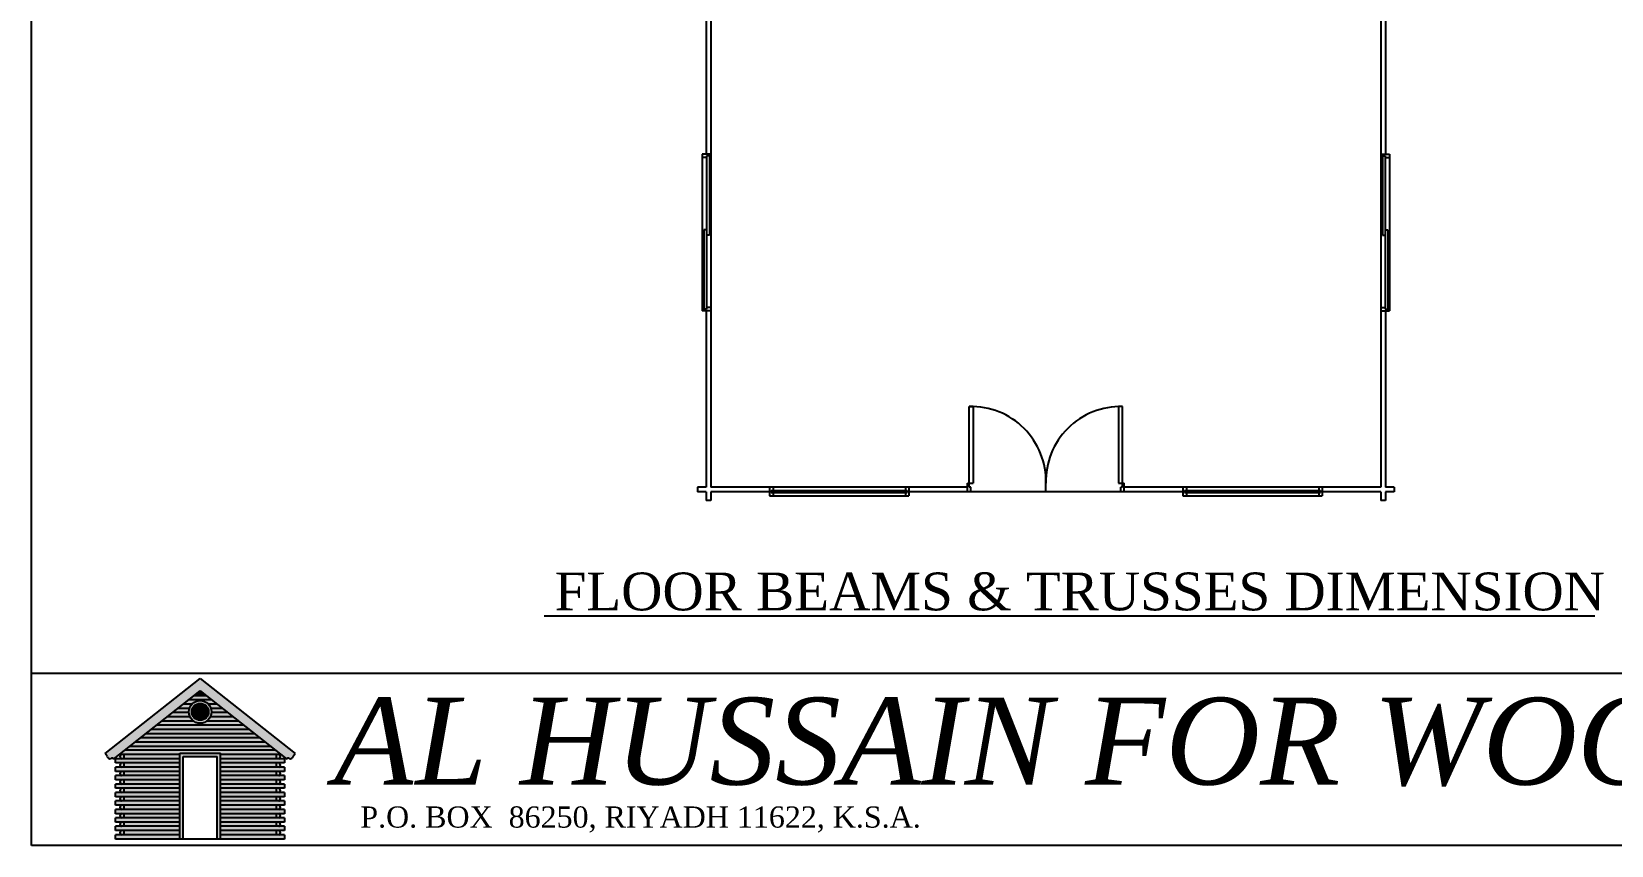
# Model space of a CAD drawing. Header units: inches. Extents: x 86794 to 87086, y 41803 to 41823.
# Drawn here: x 86851.43 to 86869.57, y 41803.46 to 41812.8 of the extents above; entities that cross this region are included whole.
import ezdxf

# ---------------------------------------------------------------- set-up
doc = ezdxf.new("R2010")
doc.units = ezdxf.units.IN
doc.header["$MEASUREMENT"] = 0
doc.styles.get("Standard").update_dxf_attribs({"font": 'times.ttf'})

msp = doc.modelspace()

# ---------------------------------------------------------------- hatches: boundary and pattern name
h = msp.add_hatch(color=29)
h.paths.add_polyline_path([(86852.496, 41803.63), (86852.467, 41803.63, 0.8), (86852.467, 41803.582), (86852.496, 41803.582)])
h.paths.add_polyline_path([(86852.496, 41803.727), (86852.467, 41803.727, 0.8), (86852.467, 41803.679), (86852.496, 41803.679)])
h.paths.add_polyline_path([(86852.496, 41803.824), (86852.467, 41803.824, 0.8), (86852.467, 41803.776), (86852.496, 41803.776)])
h.paths.add_polyline_path([(86852.496, 41803.921), (86852.467, 41803.921, 0.8), (86852.467, 41803.873), (86852.496, 41803.873)])
h.paths.add_polyline_path([(86852.496, 41804.018), (86852.467, 41804.018, 0.8), (86852.467, 41803.97), (86852.496, 41803.97)])
h.paths.add_polyline_path([(86852.496, 41804.115), (86852.467, 41804.115, 0.8), (86852.467, 41804.067), (86852.496, 41804.067)])
h.paths.add_polyline_path([(86852.496, 41804.212), (86852.467, 41804.212, 0.8), (86852.467, 41804.164), (86852.496, 41804.164)])
h.paths.add_polyline_path([(86852.496, 41804.309), (86852.467, 41804.309, 0.8), (86852.467, 41804.261), (86852.496, 41804.261)])
h.paths.add_polyline_path([(86852.496, 41804.406), (86852.467, 41804.406, 0.8), (86852.467, 41804.358), (86852.496, 41804.358)])
h.paths.add_polyline_path([(86852.496, 41804.503), (86852.467, 41804.503, 0.8), (86852.467, 41804.454), (86852.496, 41804.454)], flags=17)
h.paths.add_polyline_path([(86854.271, 41803.63), (86854.242, 41803.63), (86854.242, 41803.582), (86854.271, 41803.582, 0.8)])
h.paths.add_polyline_path([(86854.271, 41803.727), (86854.242, 41803.727), (86854.242, 41803.679), (86854.271, 41803.679, 0.8)])
h.paths.add_polyline_path([(86854.271, 41803.824), (86854.242, 41803.824), (86854.242, 41803.776), (86854.271, 41803.776, 0.8)])
h.paths.add_polyline_path([(86854.271, 41803.921), (86854.242, 41803.921), (86854.242, 41803.873), (86854.271, 41803.873, 0.8)])
h.paths.add_polyline_path([(86854.271, 41804.018), (86854.242, 41804.018), (86854.242, 41803.97), (86854.271, 41803.97, 0.8)])
h.paths.add_polyline_path([(86854.271, 41804.115), (86854.242, 41804.115), (86854.242, 41804.067), (86854.271, 41804.067, 0.8)])
h.paths.add_polyline_path([(86854.271, 41804.212), (86854.242, 41804.212), (86854.242, 41804.164), (86854.271, 41804.164, 0.8)])
h.paths.add_polyline_path([(86854.271, 41804.309), (86854.242, 41804.309), (86854.242, 41804.261), (86854.271, 41804.261, 0.8)])
h.paths.add_polyline_path([(86854.271, 41804.406), (86854.242, 41804.406), (86854.242, 41804.358), (86854.271, 41804.358, 0.8)])
h.paths.add_polyline_path([(86854.271, 41804.503), (86854.242, 41804.503), (86854.242, 41804.454), (86854.271, 41804.454, 0.8)], flags=17)
h.paths.add_polyline_path([(86853.602, 41804.518), (86853.137, 41804.518), (86853.137, 41803.533), (86853.175, 41803.533), (86853.175, 41804.479), (86853.563, 41804.479), (86853.563, 41803.533), (86853.602, 41803.533)])
h.paths.add_polyline_path([(86853.499, 41804.992, 1), (86853.239, 41804.992, 1)], flags=17)
h.paths.add_polyline_path([(86853.273, 41804.992, -1), (86853.466, 41804.992, -1)], flags=16)
h.paths.add_polyline_path([(86853.369, 41805.377), (86852.278, 41804.516), (86852.302, 41804.485, 0.515525), (86852.347, 41804.458, -0.382112), (86852.376, 41804.45), (86853.369, 41805.235), (86854.363, 41804.45, -0.382112), (86854.391, 41804.458, 0.515525), (86854.436, 41804.485), (86854.46, 41804.516)])
h = msp.add_hatch(color=31)
h.paths.add_polyline_path([(86853.247, 41805.036, -0.111783), (86853.278, 41805.085), (86853.18, 41805.085), (86853.118, 41805.036)])
h.paths.add_polyline_path([(86853.461, 41805.085, -0.111783), (86853.492, 41805.036), (86853.62, 41805.036), (86853.559, 41805.085)])
for color, points in [(39, [(86853.461, 41805.085), (86853.559, 41805.085), (86853.498, 41805.133), (86853.241, 41805.133), (86853.18, 41805.085), (86853.278, 41805.085, -0.411961)]), (31, [(86853.436, 41805.182), (86853.302, 41805.182), (86853.241, 41805.133), (86853.498, 41805.133)]), (39, [(86853.375, 41805.23), (86853.364, 41805.23), (86853.302, 41805.182), (86853.436, 41805.182)]), (31, [(86853.288, 41804.891), (86852.934, 41804.891), (86852.872, 41804.842), (86853.866, 41804.842), (86853.805, 41804.891), (86853.451, 41804.891, -0.35103)]), (31, [(86854.05, 41804.697), (86852.688, 41804.697), (86852.627, 41804.648), (86854.112, 41804.648)]), (39, [(86853.989, 41804.745), (86852.75, 41804.745), (86852.688, 41804.697), (86854.05, 41804.697)]), (31, [(86853.927, 41804.794), (86852.811, 41804.794), (86852.75, 41804.745), (86853.989, 41804.745)]), (39, [(86853.866, 41804.842), (86852.872, 41804.842), (86852.811, 41804.794), (86853.927, 41804.794)]), (39, [(86854.235, 41804.551), (86852.504, 41804.551), (86852.443, 41804.503), (86853.137, 41804.503), (86853.137, 41804.518), (86853.602, 41804.518), (86853.602, 41804.503), (86854.296, 41804.503)]), (31, [(86854.173, 41804.6), (86852.565, 41804.6), (86852.504, 41804.551), (86854.235, 41804.551)]), (39, [(86854.112, 41804.648), (86852.627, 41804.648), (86852.565, 41804.6), (86854.173, 41804.6)])]:
    msp.add_hatch(color=color).paths.add_polyline_path(points)
h = msp.add_hatch(color=256)
h.set_gradient(color1=(127, 255, 255), one_color=1, tint=1, name='SPHERICAL')
h.paths.add_polyline_path([(86853.466, 41804.992, 1), (86853.273, 41804.992, 1)])
h = msp.add_hatch(color=39)
h.paths.add_polyline_path([(86853.25, 41804.939), (86852.995, 41804.939), (86852.934, 41804.891), (86853.288, 41804.891, -0.119403)])
h.paths.add_polyline_path([(86853.743, 41804.939), (86853.488, 41804.939, -0.119403), (86853.451, 41804.891), (86853.805, 41804.891)])
h = msp.add_hatch(color=31)
h.paths.add_polyline_path([(86853.25, 41804.939, -0.096512), (86853.239, 41804.988), (86853.057, 41804.988), (86852.995, 41804.939)])
h.paths.add_polyline_path([(86853.499, 41804.988, -0.096512), (86853.488, 41804.939), (86853.743, 41804.939), (86853.682, 41804.988)])
h = msp.add_hatch(color=39)
h.paths.add_polyline_path([(86853.247, 41805.036), (86853.118, 41805.036), (86853.057, 41804.988), (86853.239, 41804.988, -0.008848), (86853.239, 41804.992, -0.086203)])
h.paths.add_polyline_path([(86853.62, 41805.036), (86853.492, 41805.036, -0.086203), (86853.499, 41804.992, -0.008848), (86853.499, 41804.988), (86853.682, 41804.988)])
h = msp.add_hatch(color=39)
h.paths.add_polyline_path([(86853.137, 41804.454), (86852.399, 41804.454), (86852.399, 41804.406), (86853.137, 41804.406)])
h.paths.add_polyline_path([(86854.339, 41804.454), (86853.602, 41804.454), (86853.602, 41804.406), (86854.339, 41804.406)])
h = msp.add_hatch(color=39)
h.paths.add_polyline_path([(86853.137, 41804.309), (86853.137, 41804.358), (86852.399, 41804.358), (86852.399, 41804.309)])
h.paths.add_polyline_path([(86854.339, 41804.309), (86854.339, 41804.358), (86853.602, 41804.358), (86853.602, 41804.309)])
h = msp.add_hatch(color=31)
h.paths.add_polyline_path([(86853.137, 41804.503), (86852.496, 41804.503), (86852.496, 41804.454), (86853.137, 41804.454)])
h.paths.add_polyline_path([(86854.242, 41804.503), (86853.602, 41804.503), (86853.602, 41804.454), (86854.242, 41804.454)])
h = msp.add_hatch(color=31)
h.paths.add_polyline_path([(86853.137, 41804.406), (86852.496, 41804.406), (86852.496, 41804.358), (86853.137, 41804.358)])
h.paths.add_polyline_path([(86854.242, 41804.406), (86853.602, 41804.406), (86853.602, 41804.358), (86854.242, 41804.358)])
h = msp.add_hatch(color=39)
h.paths.add_polyline_path([(86852.399, 41804.261), (86852.399, 41804.212), (86853.137, 41804.212), (86853.137, 41804.261)])
h.paths.add_polyline_path([(86854.339, 41804.212), (86854.339, 41804.261), (86853.602, 41804.261), (86853.602, 41804.212)])
h = msp.add_hatch(color=39)
h.paths.add_polyline_path([(86853.137, 41804.164), (86852.399, 41804.164), (86852.399, 41804.115), (86853.137, 41804.115)])
h.paths.add_polyline_path([(86854.339, 41804.164), (86853.602, 41804.164), (86853.602, 41804.115), (86854.339, 41804.115)])
h = msp.add_hatch(color=31)
h.paths.add_polyline_path([(86853.137, 41804.309), (86852.496, 41804.309), (86852.496, 41804.261), (86853.137, 41804.261)])
h.paths.add_polyline_path([(86854.242, 41804.309), (86853.602, 41804.309), (86853.602, 41804.261), (86854.242, 41804.261)])
h = msp.add_hatch(color=31)
h.paths.add_polyline_path([(86853.137, 41804.212), (86852.496, 41804.212), (86852.496, 41804.164), (86853.137, 41804.164)])
h.paths.add_polyline_path([(86854.242, 41804.212), (86853.602, 41804.212), (86853.602, 41804.164), (86854.242, 41804.164)])
h = msp.add_hatch(color=39)
h.paths.add_polyline_path([(86853.137, 41804.018), (86853.137, 41804.067), (86852.399, 41804.067), (86852.399, 41804.018)])
h.paths.add_polyline_path([(86854.339, 41804.018), (86854.339, 41804.067), (86853.602, 41804.067), (86853.602, 41804.018)])
h = msp.add_hatch(color=39)
h.paths.add_polyline_path([(86853.137, 41803.97), (86852.399, 41803.97), (86852.399, 41803.921), (86853.137, 41803.921)])
h.paths.add_polyline_path([(86854.339, 41803.97), (86853.602, 41803.97), (86853.602, 41803.921), (86854.339, 41803.921)])
h = msp.add_hatch(color=31)
h.paths.add_polyline_path([(86853.137, 41804.115), (86852.496, 41804.115), (86852.496, 41804.067), (86853.137, 41804.067)])
h.paths.add_polyline_path([(86854.242, 41804.115), (86853.602, 41804.115), (86853.602, 41804.067), (86854.242, 41804.067)])
h = msp.add_hatch(color=31)
h.paths.add_polyline_path([(86853.137, 41804.018), (86852.496, 41804.018), (86852.496, 41803.97), (86853.137, 41803.97)])
h.paths.add_polyline_path([(86854.242, 41804.018), (86853.602, 41804.018), (86853.602, 41803.97), (86854.242, 41803.97)])
h = msp.add_hatch(color=39)
h.paths.add_polyline_path([(86853.137, 41803.824), (86853.137, 41803.873), (86852.399, 41803.873), (86852.399, 41803.824)])
h.paths.add_polyline_path([(86854.339, 41803.824), (86854.339, 41803.873), (86853.602, 41803.873), (86853.602, 41803.824)])
h = msp.add_hatch(color=31)
h.paths.add_polyline_path([(86853.137, 41803.921), (86852.496, 41803.921), (86852.496, 41803.873), (86853.137, 41803.873)])
h.paths.add_polyline_path([(86854.242, 41803.921), (86853.602, 41803.921), (86853.602, 41803.873), (86854.242, 41803.873)])
h = msp.add_hatch(color=31)
h.paths.add_polyline_path([(86853.137, 41803.824), (86852.496, 41803.824), (86852.496, 41803.776), (86853.137, 41803.776)])
h.paths.add_polyline_path([(86854.242, 41803.824), (86853.602, 41803.824), (86853.602, 41803.776), (86854.242, 41803.776)])
h = msp.add_hatch(color=39)
h.paths.add_polyline_path([(86853.137, 41803.776), (86852.399, 41803.776), (86852.399, 41803.727), (86853.137, 41803.727)])
h.paths.add_polyline_path([(86854.339, 41803.776), (86853.602, 41803.776), (86853.602, 41803.727), (86854.339, 41803.727)])
h = msp.add_hatch(color=39)
h.paths.add_polyline_path([(86852.399, 41803.679), (86852.399, 41803.63), (86853.137, 41803.63), (86853.137, 41803.679)])
h.paths.add_polyline_path([(86854.339, 41803.63), (86854.339, 41803.679), (86853.602, 41803.679), (86853.602, 41803.63)])
h = msp.add_hatch(color=31)
h.paths.add_polyline_path([(86852.496, 41803.727), (86852.496, 41803.679), (86853.137, 41803.679), (86853.137, 41803.727)])
h.paths.add_polyline_path([(86854.242, 41803.679), (86854.242, 41803.727), (86853.602, 41803.727), (86853.602, 41803.679)])
h = msp.add_hatch(color=31)
h.paths.add_polyline_path([(86853.137, 41803.582), (86853.137, 41803.63), (86852.496, 41803.63), (86852.496, 41803.582)])
h.paths.add_polyline_path([(86853.602, 41803.63), (86853.602, 41803.582), (86854.242, 41803.582), (86854.242, 41803.63)])
h = msp.add_hatch(color=39)
h.paths.add_polyline_path([(86853.137, 41803.582), (86852.399, 41803.582), (86852.399, 41803.533), (86853.137, 41803.533)])
h.paths.add_polyline_path([(86854.339, 41803.582), (86853.602, 41803.582), (86853.602, 41803.533), (86854.339, 41803.533)])

# ---------------------------------------------------------------- linework, layer by layer
for p, q in [((86851.434, 41803.46), (86851.434, 41822.14)), ((86878.772, 41805.434), (86851.434, 41805.434)), ((86878.772, 41803.46), (86851.434, 41803.46))]:
    msp.add_line(p, q)
at = {"color": 252, "true_color": 0x939598}
for p, q in [((86859.178, 41813.417), (86859.178, 41811.394)), ((86859.233, 41813.417), (86859.233, 41807.572)), ((86866.923, 41813.417), (86866.923, 41807.572)), ((86866.978, 41813.417), (86866.978, 41811.394)), ((86859.233, 41811.394), (86859.133, 41811.394)), ((86859.133, 41811.394), (86859.133, 41809.594)), ((86859.183, 41811.354), (86859.133, 41811.354)), ((86859.233, 41811.374), (86859.183, 41811.374)), ((86859.183, 41811.374), (86859.183, 41809.614)), ((86859.215, 41811.374), (86859.215, 41810.464)), ((86866.923, 41811.394), (86867.023, 41811.394)), ((86866.923, 41811.374), (86866.973, 41811.374)), ((86866.941, 41811.374), (86866.941, 41810.464)), ((86866.973, 41811.374), (86866.973, 41809.614)), ((86866.973, 41811.354), (86867.023, 41811.354)), ((86867.023, 41811.394), (86867.023, 41809.594)), ((86859.183, 41810.524), (86859.151, 41810.524)), ((86859.151, 41810.524), (86859.151, 41809.614)), ((86866.973, 41810.524), (86867.005, 41810.524)), ((86867.005, 41810.524), (86867.005, 41809.614)), ((86859.215, 41810.464), (86859.183, 41810.464)), ((86866.941, 41810.464), (86866.973, 41810.464)), ((86859.183, 41809.614), (86859.133, 41809.614)), ((86859.233, 41809.594), (86859.133, 41809.594)), ((86859.178, 41809.594), (86859.178, 41807.572)), ((86859.233, 41809.634), (86859.183, 41809.634)), ((86866.923, 41809.634), (86866.973, 41809.634)), ((86866.923, 41809.594), (86867.023, 41809.594)), ((86866.973, 41809.614), (86867.023, 41809.614)), ((86866.978, 41809.594), (86866.978, 41807.572)), ((86862.198, 41807.572), (86862.198, 41808.497)), ((86862.198, 41808.497), (86862.243, 41808.497)), ((86862.243, 41808.497), (86862.243, 41807.617)), ((86863.958, 41808.497), (86863.913, 41808.497)), ((86863.913, 41808.497), (86863.913, 41807.617)), ((86863.958, 41807.572), (86863.958, 41808.497)), ((86862.178, 41807.517), (86862.178, 41807.617)), ((86862.178, 41807.617), (86862.243, 41807.617)), ((86863.078, 41807.517), (86863.078, 41807.617)), ((86863.913, 41807.617), (86863.978, 41807.617)), ((86863.978, 41807.517), (86863.978, 41807.617)), ((86859.178, 41807.572), (86859.078, 41807.572)), ((86859.078, 41807.572), (86859.078, 41807.517)), ((86859.178, 41807.517), (86859.078, 41807.517)), ((86859.178, 41807.517), (86859.178, 41807.417)), ((86859.233, 41807.417), (86859.178, 41807.417)), ((86862.178, 41807.572), (86859.233, 41807.572)), ((86859.906, 41807.517), (86859.233, 41807.517)), ((86859.233, 41807.517), (86859.233, 41807.417)), ((86859.906, 41807.572), (86859.906, 41807.472)), ((86859.906, 41807.472), (86861.506, 41807.472)), ((86859.926, 41807.532), (86859.926, 41807.512)), ((86859.926, 41807.532), (86861.486, 41807.532)), ((86859.926, 41807.531), (86861.486, 41807.531)), ((86859.926, 41807.53), (86861.486, 41807.53)), ((86859.926, 41807.529), (86861.486, 41807.529)), ((86859.926, 41807.528), (86861.486, 41807.528)), ((86859.926, 41807.527), (86861.486, 41807.527)), ((86859.926, 41807.526), (86861.486, 41807.526)), ((86859.926, 41807.525), (86861.486, 41807.525)), ((86859.926, 41807.524), (86861.486, 41807.524)), ((86859.926, 41807.523), (86861.486, 41807.523)), ((86859.926, 41807.522), (86861.486, 41807.522)), ((86859.926, 41807.521), (86861.486, 41807.521)), ((86859.926, 41807.52), (86861.486, 41807.52)), ((86859.926, 41807.519), (86861.486, 41807.519)), ((86859.926, 41807.518), (86861.486, 41807.518)), ((86859.926, 41807.517), (86861.486, 41807.517)), ((86859.926, 41807.516), (86861.486, 41807.516)), ((86859.926, 41807.515), (86861.486, 41807.515)), ((86859.926, 41807.514), (86861.486, 41807.514)), ((86859.926, 41807.513), (86861.486, 41807.513)), ((86859.926, 41807.512), (86861.486, 41807.512)), ((86859.946, 41807.572), (86859.946, 41807.532)), ((86859.946, 41807.512), (86859.946, 41807.472)), ((86861.466, 41807.572), (86861.466, 41807.532)), ((86861.466, 41807.512), (86861.466, 41807.472)), ((86861.486, 41807.532), (86861.486, 41807.512)), ((86861.506, 41807.572), (86861.506, 41807.472)), ((86864.651, 41807.517), (86861.506, 41807.517)), ((86862.218, 41807.572), (86862.198, 41807.572)), ((86862.218, 41807.517), (86862.218, 41807.572)), ((86863.958, 41807.572), (86863.938, 41807.572)), ((86863.938, 41807.517), (86863.938, 41807.572)), ((86866.923, 41807.572), (86863.978, 41807.572)), ((86864.651, 41807.572), (86864.651, 41807.472)), ((86864.651, 41807.472), (86866.251, 41807.472)), ((86864.671, 41807.532), (86864.671, 41807.512)), ((86864.671, 41807.532), (86866.231, 41807.532)), ((86864.671, 41807.531), (86866.231, 41807.531)), ((86864.671, 41807.53), (86866.231, 41807.53)), ((86864.671, 41807.529), (86866.231, 41807.529)), ((86864.671, 41807.528), (86866.231, 41807.528)), ((86864.671, 41807.527), (86866.231, 41807.527)), ((86864.671, 41807.526), (86866.231, 41807.526)), ((86864.671, 41807.525), (86866.231, 41807.525)), ((86864.671, 41807.524), (86866.231, 41807.524)), ((86864.671, 41807.523), (86866.231, 41807.523)), ((86864.671, 41807.522), (86866.231, 41807.522)), ((86864.671, 41807.521), (86866.231, 41807.521)), ((86864.671, 41807.52), (86866.231, 41807.52)), ((86864.671, 41807.519), (86866.231, 41807.519)), ((86864.671, 41807.518), (86866.231, 41807.518)), ((86864.671, 41807.517), (86866.231, 41807.517)), ((86864.671, 41807.516), (86866.231, 41807.516)), ((86864.671, 41807.515), (86866.231, 41807.515)), ((86864.671, 41807.514), (86866.231, 41807.514)), ((86864.671, 41807.513), (86866.231, 41807.513)), ((86864.671, 41807.512), (86866.231, 41807.512)), ((86864.691, 41807.572), (86864.691, 41807.532)), ((86864.691, 41807.512), (86864.691, 41807.472)), ((86866.211, 41807.572), (86866.211, 41807.532)), ((86866.211, 41807.512), (86866.211, 41807.472)), ((86866.231, 41807.532), (86866.231, 41807.512)), ((86866.251, 41807.572), (86866.251, 41807.472)), ((86866.923, 41807.517), (86866.251, 41807.517)), ((86866.923, 41807.517), (86866.923, 41807.417)), ((86866.978, 41807.417), (86866.923, 41807.417)), ((86867.078, 41807.572), (86866.978, 41807.572)), ((86867.078, 41807.517), (86866.978, 41807.517)), ((86866.978, 41807.517), (86866.978, 41807.417)), ((86867.078, 41807.572), (86867.078, 41807.517))]:
    msp.add_line(p, q, dxfattribs=at)
at = {"color": 1}
msp.add_line((86857.32, 41806.094), (86869.381, 41806.094), dxfattribs=at)
at = {"color": 39}
for p, q in [((86852.278, 41804.516), (86853.369, 41805.377)), ((86852.376, 41804.45), (86853.369, 41805.235)), ((86853.369, 41805.377), (86854.46, 41804.516)), ((86853.369, 41805.235), (86854.363, 41804.45)), ((86853.18, 41805.085), (86853.278, 41805.085)), ((86853.241, 41805.133), (86853.498, 41805.133)), ((86853.302, 41805.182), (86853.436, 41805.182)), ((86853.364, 41805.23), (86853.375, 41805.23)), ((86853.461, 41805.085), (86853.559, 41805.085)), ((86852.934, 41804.891), (86853.288, 41804.891)), ((86852.995, 41804.939), (86853.25, 41804.939)), ((86853.057, 41804.988), (86853.239, 41804.988)), ((86853.118, 41805.036), (86853.247, 41805.036)), ((86853.451, 41804.891), (86853.805, 41804.891)), ((86853.488, 41804.939), (86853.743, 41804.939)), ((86853.492, 41805.036), (86853.62, 41805.036)), ((86853.499, 41804.988), (86853.682, 41804.988)), ((86852.688, 41804.697), (86854.05, 41804.697)), ((86852.75, 41804.745), (86853.989, 41804.745)), ((86852.811, 41804.794), (86853.927, 41804.794)), ((86852.872, 41804.842), (86853.866, 41804.842)), ((86852.302, 41804.485), (86852.278, 41804.516)), ((86854.235, 41804.551), (86852.504, 41804.551)), ((86852.565, 41804.6), (86854.173, 41804.6)), ((86852.627, 41804.648), (86854.112, 41804.648)), ((86853.137, 41803.533), (86853.137, 41804.518)), ((86853.137, 41804.518), (86853.602, 41804.518)), ((86853.602, 41803.533), (86853.602, 41804.518)), ((86854.436, 41804.485), (86854.46, 41804.516)), ((86853.137, 41804.454), (86852.399, 41804.454)), ((86852.399, 41804.406), (86852.399, 41804.454)), ((86853.137, 41804.406), (86852.399, 41804.406)), ((86853.137, 41804.358), (86852.399, 41804.358)), ((86852.399, 41804.309), (86852.399, 41804.358)), ((86853.137, 41804.503), (86852.443, 41804.503)), ((86852.496, 41804.454), (86852.496, 41804.503)), ((86852.496, 41804.358), (86852.496, 41804.406)), ((86853.175, 41803.533), (86853.175, 41804.479)), ((86853.175, 41804.479), (86853.563, 41804.479)), ((86853.563, 41803.533), (86853.563, 41804.479)), ((86854.296, 41804.503), (86853.602, 41804.503)), ((86854.339, 41804.454), (86853.602, 41804.454)), ((86854.339, 41804.406), (86853.602, 41804.406)), ((86854.339, 41804.358), (86853.602, 41804.358)), ((86854.242, 41804.503), (86854.242, 41804.454)), ((86854.242, 41804.406), (86854.242, 41804.358)), ((86854.339, 41804.454), (86854.339, 41804.406)), ((86854.339, 41804.358), (86854.339, 41804.309)), ((86853.137, 41804.309), (86852.399, 41804.309)), ((86853.137, 41804.261), (86852.399, 41804.261)), ((86852.399, 41804.212), (86852.399, 41804.261)), ((86853.137, 41804.212), (86852.399, 41804.212)), ((86853.137, 41804.164), (86852.399, 41804.164)), ((86852.399, 41804.115), (86852.399, 41804.164)), ((86852.496, 41804.261), (86852.496, 41804.309)), ((86852.496, 41804.164), (86852.496, 41804.212)), ((86854.339, 41804.309), (86853.602, 41804.309)), ((86854.339, 41804.261), (86853.602, 41804.261)), ((86854.339, 41804.212), (86853.602, 41804.212)), ((86854.339, 41804.164), (86853.602, 41804.164)), ((86854.242, 41804.309), (86854.242, 41804.261)), ((86854.242, 41804.212), (86854.242, 41804.164)), ((86854.339, 41804.261), (86854.339, 41804.212)), ((86854.339, 41804.164), (86854.339, 41804.115)), ((86853.137, 41804.115), (86852.399, 41804.115)), ((86853.137, 41804.067), (86852.399, 41804.067)), ((86852.399, 41804.018), (86852.399, 41804.067)), ((86853.137, 41804.018), (86852.399, 41804.018)), ((86853.137, 41803.97), (86852.399, 41803.97)), ((86852.399, 41803.921), (86852.399, 41803.97)), ((86852.496, 41804.067), (86852.496, 41804.115)), ((86852.496, 41803.97), (86852.496, 41804.018)), ((86854.339, 41804.115), (86853.602, 41804.115)), ((86854.339, 41804.067), (86853.602, 41804.067)), ((86854.339, 41804.018), (86853.602, 41804.018)), ((86854.339, 41803.97), (86853.602, 41803.97)), ((86854.242, 41804.115), (86854.242, 41804.067)), ((86854.242, 41804.018), (86854.242, 41803.97)), ((86854.339, 41804.067), (86854.339, 41804.018)), ((86854.339, 41803.97), (86854.339, 41803.921)), ((86853.137, 41803.921), (86852.399, 41803.921)), ((86853.137, 41803.873), (86852.399, 41803.873)), ((86852.399, 41803.824), (86852.399, 41803.873)), ((86853.137, 41803.824), (86852.399, 41803.824)), ((86852.496, 41803.873), (86852.496, 41803.921)), ((86852.496, 41803.776), (86852.496, 41803.824)), ((86854.339, 41803.921), (86853.602, 41803.921)), ((86854.339, 41803.873), (86853.602, 41803.873)), ((86854.339, 41803.824), (86853.602, 41803.824)), ((86854.242, 41803.921), (86854.242, 41803.873)), ((86854.242, 41803.824), (86854.242, 41803.776)), ((86854.339, 41803.873), (86854.339, 41803.824)), ((86853.137, 41803.776), (86852.399, 41803.776)), ((86852.399, 41803.727), (86852.399, 41803.776)), ((86853.137, 41803.727), (86852.399, 41803.727)), ((86853.137, 41803.679), (86852.399, 41803.679)), ((86852.399, 41803.63), (86852.399, 41803.679)), ((86853.137, 41803.63), (86852.399, 41803.63)), ((86852.496, 41803.679), (86852.496, 41803.727)), ((86852.496, 41803.582), (86852.496, 41803.63)), ((86854.339, 41803.776), (86853.602, 41803.776)), ((86854.339, 41803.727), (86853.602, 41803.727)), ((86854.339, 41803.679), (86853.602, 41803.679)), ((86854.339, 41803.63), (86853.602, 41803.63)), ((86854.242, 41803.727), (86854.242, 41803.679)), ((86854.242, 41803.63), (86854.242, 41803.582)), ((86854.339, 41803.776), (86854.339, 41803.727)), ((86854.339, 41803.679), (86854.339, 41803.63)), ((86853.137, 41803.582), (86852.399, 41803.582)), ((86852.399, 41803.533), (86852.399, 41803.582)), ((86854.339, 41803.533), (86852.399, 41803.533)), ((86854.339, 41803.582), (86853.602, 41803.582)), ((86854.339, 41803.582), (86854.339, 41803.533))]:
    msp.add_line(p, q, dxfattribs=at)
for radius in [0.13, 0.0966]:
    msp.add_circle((86853.369, 41804.992), radius, dxfattribs=at)
at = {"color": 252, "true_color": 0x939598}
for centre, start, end in [((86862.221, 41807.639), 358.497, 91.503), ((86863.936, 41807.639), 88.497, 181.503)]:
    msp.add_arc(centre, 0.858, start, end, dxfattribs=at)
at = {"color": 39}
for centre, radius, start, end in [((86852.335, 41804.487), 0.0323, 184.1288, 293.2177), ((86852.357, 41804.438), 0.0219, 33.3096, 116.9594), ((86852.473, 41804.479), 0.0249, 102.6804, 257.3196), ((86852.473, 41804.382), 0.0249, 102.6804, 257.3196), ((86854.266, 41804.479), 0.0249, 282.6804, 77.3196), ((86854.266, 41804.382), 0.0249, 282.6804, 77.3196), ((86854.381, 41804.438), 0.0219, 63.0406, 146.6904), ((86854.404, 41804.487), 0.0323, 246.7823, 355.8712), ((86852.473, 41804.285), 0.0249, 102.6804, 257.3196), ((86852.473, 41804.188), 0.0249, 102.6804, 257.3196), ((86854.266, 41804.285), 0.0249, 282.6804, 77.3196), ((86854.266, 41804.188), 0.0249, 282.6804, 77.3196), ((86852.473, 41804.091), 0.0249, 102.6804, 257.3196), ((86852.473, 41803.994), 0.0249, 102.6804, 257.3196), ((86854.266, 41804.091), 0.0249, 282.6804, 77.3196), ((86854.266, 41803.994), 0.0249, 282.6804, 77.3196), ((86852.473, 41803.897), 0.0249, 102.6804, 257.3196), ((86852.473, 41803.8), 0.0249, 102.6804, 257.3196), ((86854.266, 41803.897), 0.0249, 282.6804, 77.3196), ((86854.266, 41803.8), 0.0249, 282.6804, 77.3196), ((86852.473, 41803.703), 0.0249, 102.6804, 257.3196), ((86852.473, 41803.606), 0.0249, 102.6804, 257.3196), ((86854.266, 41803.703), 0.0249, 282.6804, 77.3196), ((86854.266, 41803.606), 0.0249, 282.6804, 77.3196)]:
    msp.add_arc(centre, radius, start, end, dxfattribs=at)

# ---------------------------------------------------------------- texts
at = {"attachment_point": 1}
for s, insert, char_height, width in [('FLOOR BEAMS & TRUSSES DIMENSION', (86857.438, 41806.592), 0.43408, 42.00153), ('{\\fTimes New Roman|b0|i1|c0|p18;AL HUSSAIN FOR WOODEN HOUSE}', (86854.906, 41805.156), 0.99769, 31.00795), ('{\\fTimes New Roman|b0|i0|c0|p18;P.O. BOX  86250, RIYADH 11622, K.S.A.}', (86855.208, 41803.907), 0.243, 18.20356)]:
    msp.add_mtext(s, dxfattribs=dict(at, insert=insert, char_height=char_height, width=width))

doc.saveas('drawing.dxf')
